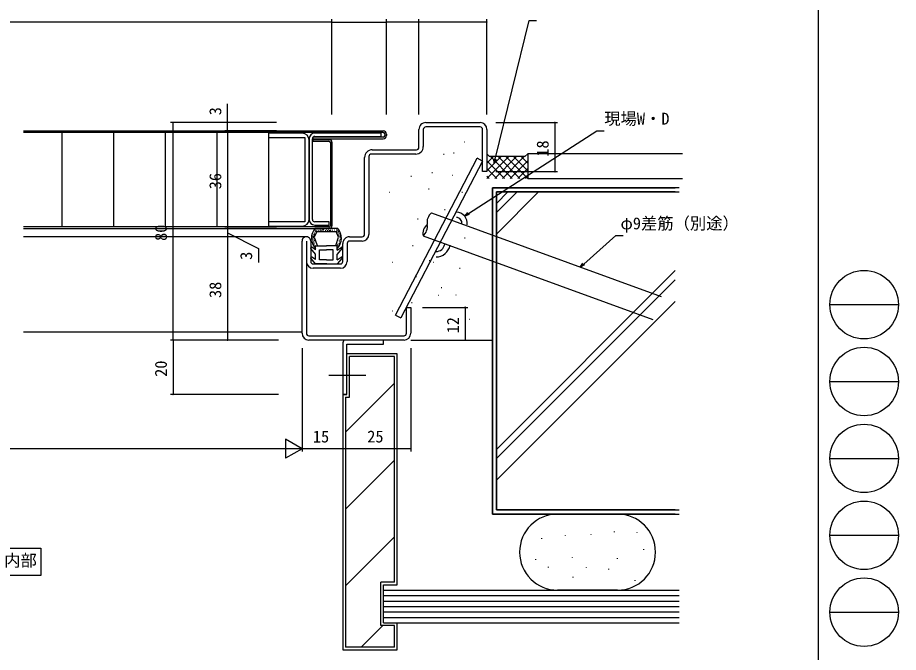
# Model space of a CAD drawing. Units: millimetres, scale not verified. Extents: x -567 to 567, y -403 to 403.
# Drawn here: x 242.8 to 566.8, y -211.8 to 21.7 of the extents above; entities that cross this region are included whole.
import ezdxf
from ezdxf.enums import TextEntityAlignment as Align

# ---------------------------------------------------------------- set-up
doc = ezdxf.new("R2010")
doc.units = ezdxf.units.MM
doc.header["$LTSCALE"] = 2
for name, color, linetype in [('0-1_USER1', 3, 'Continuous'), ('0-2_YKK_11', 7, 'Continuous'), ('0-3_YKK_12', 2, 'Continuous'), ('0-4_YKK_13', 4, 'Continuous'), ('0-5_YKK_D', 6, 'Continuous'), ('0-6_YKK_ZWAK', 7, 'Continuous'), ('0-7_YSS_K', 3, 'Continuous')]:
    doc.layers.add(name, color=color, linetype=linetype)
doc.styles.add('ＭＳ ゴシック', font='')
doc.styles.get('ＭＳ ゴシック').set_extended_font_data('MS Gothic')

msp = doc.modelspace()

# ---------------------------------------------------------------- linework, layer by layer
at = {"layer": '0-1_USER1'}
msp.add_lwpolyline([(234.981, -183.501), (234.981, -173.501), (251.301, -173.501), (251.301, -183.501)], close=True, dxfattribs=at)
at = {"layer": '0-2_YKK_11'}
for p, q in [((390.414, -26.011), (390.414, -19.411)), ((392.014, -19.411), (392.014, -25.711)), ((392.914, -16.911), (412.914, -16.911)), ((412.914, -18.511), (392.914, -18.511)), ((350.014, -22.911), (350.014, -52.511)), ((350.014, -52.511), (350.014, -23.311)), ((351.214, -52.511), (351.214, -22.911)), ((389.214, -28.511), (372.914, -28.511)), ((373.214, -26.911), (389.514, -26.911)), ((370.414, -58.011), (370.414, -29.711)), ((372.014, -29.411), (372.014, -58.011)), ((347.414, -94.411), (347.414, -60.511)), ((349.014, -60.511), (349.014, -94.411)), ((350.614, -60.511), (350.614, -68.011)), ((362.414, -68.011), (362.414, -61.411)), ((364.014, -61.411), (364.014, -68.011)), ((364.914, -58.911), (369.514, -58.911)), ((369.514, -60.511), (364.914, -60.511)), ((351.514, -68.911), (361.514, -68.911)), ((361.514, -70.511), (351.514, -70.511)), ((349.914, -95.311), (384.914, -95.311)), ((384.914, -96.911), (349.914, -96.911))]:
    msp.add_line(p, q, dxfattribs=at)
for points in [[(415.414, -19.411), (415.414, -34.911), (413.814, -34.911), (413.814, -19.411)], [(347.514, -20.811), (335.014, -20.811), (335.014, -22.411), (348.414, -22.411)], [(348.414, -22.411), (348.414, -53.411), (335.014, -53.411), (335.014, -55.011), (347.514, -55.011)], [(352.114, -22.011), (376.514, -22.011), (376.514, -20.811), (352.114, -20.811)], [(352.114, -54.611), (357.364, -54.611), (357.364, -53.411), (352.114, -53.411)], [(385.814, -94.411), (385.814, -84.911), (387.414, -84.911), (387.414, -94.411)], [(362.414, -97.911), (362.414, -116.911), (363.914, -116.911), (363.914, -98.411), (377.414, -98.411), (377.414, -96.911), (363.414, -96.911)]]:
    msp.add_lwpolyline(points, dxfattribs=at)
for centre, radius, start, end in [((392.914, -19.411), 2.5, 89.99998, 180.00002), ((392.914, -19.411), 0.9, 89.99998, 180.00002), ((412.914, -19.411), 2.5, 0, 89.99998), ((412.914, -19.411), 0.9, 0, 89.99998), ((347.514, -23.311), 2.5, 0.00001, 89.99999), ((352.114, -22.911), 2.1, 90.00001, 179.99999), ((352.114, -22.911), 0.9, 90.00001, 179.99999), ((389.214, -25.711), 2.8, 270, 0), ((373.214, -29.711), 2.8, 89.99998, 180.00002), ((372.914, -29.411), 0.9, 89.99998, 180.00002), ((389.514, -26.011), 0.9, 270, 0), ((347.514, -52.511), 2.5, 270.00001, 359.99999), ((352.114, -52.511), 2.1, 180.00001, 269.99999), ((352.114, -52.511), 0.9, 180.00001, 269.99999), ((369.514, -58.011), 0.9, 270, 0), ((369.514, -58.011), 2.5, 270, 0), ((349.014, -60.511), 1.6, 0, 180.00054), ((364.914, -61.411), 2.5, 89.99998, 180.00002), ((364.914, -61.411), 0.9, 89.99998, 180.00002), ((351.514, -68.011), 2.5, 180.00002, 270), ((351.514, -68.011), 0.9, 180.00099, 270), ((361.514, -68.011), 0.9, 270, 0), ((361.514, -68.011), 2.5, 270, 0), ((349.914, -94.411), 2.5, 180.00002, 270), ((349.914, -94.411), 0.9, 180.00002, 270), ((363.414, -97.911), 1, 90, 180), ((384.914, -94.411), 0.9, 270, 0), ((384.914, -94.411), 2.5, 270, 0)]:
    msp.add_arc(centre, radius, start, end, dxfattribs=at)
at = {"layer": '0-3_YKK_12'}
for p, q in [((349.039, -58.911), (244.914, -58.911)), ((244.914, -93.911), (347.414, -93.911))]:
    msp.add_line(p, q, dxfattribs=at)
at = {"layer": '0-4_YKK_13'}
for p, q in [((244.914, -19.911), (377.214, -19.911)), ((377.314, -20.511), (244.914, -20.511)), ((259.014, -20.511), (259.014, -55.311)), ((278.014, -20.511), (278.014, -55.311)), ((297.014, -20.511), (297.014, -55.311)), ((316.014, -20.511), (316.014, -55.311)), ((335.014, -20.511), (335.014, -55.311)), ((377.814, -21.011), (377.814, -21.811)), ((378.414, -21.111), (378.414, -21.711)), ((351.414, -23.111), (357.414, -23.111)), ((357.814, -24.211), (357.814, -54.811)), ((358.414, -24.111), (358.414, -54.919)), ((381.76, -87.686), (411.774, -30.03)), ((413.814, -31.092), (383.8, -88.748)), ((413.814, -31.092), (411.774, -30.03)), ((357.314, -55.311), (244.914, -55.311)), ((244.914, -55.911), (357.414, -55.911)), ((351.601, -57.913), (351.801, -57.913)), ((351.816, -57.436), (352.016, -57.436)), ((351.84, -58.139), (352.04, -58.139)), ((351.875, -57.901), (352.075, -57.901)), ((360.625, -55.911), (352.14, -55.911)), ((352.15, -56.696), (352.35, -56.696)), ((352.341, -56.994), (352.541, -56.994)), ((352.4, -56.064), (352.6, -56.064)), ((352.496, -56.613), (352.696, -56.613)), ((352.863, -56.911), (359.902, -56.911)), ((353.176, -56.409), (353.376, -56.409)), ((353.462, -56.695), (353.662, -56.695)), ((353.909, -56.212), (354.109, -56.212)), ((354.177, -56.48), (354.377, -56.48)), ((354.624, -56.498), (354.824, -56.498)), ((354.981, -56.266), (355.181, -56.266)), ((355.249, -56.409), (355.449, -56.409)), ((355.91, -56.641), (356.11, -56.641)), ((356.25, -56.23), (356.45, -56.23)), ((356.697, -56.641), (356.897, -56.641)), ((356.983, -56.301), (357.183, -56.301)), ((357.376, -56.587), (357.576, -56.587)), ((357.805, -56.444), (358.005, -56.444)), ((358.395, -56.391), (358.595, -56.391)), ((358.466, -56.784), (358.666, -56.784)), ((359.306, -56.319), (359.506, -56.319)), ((359.987, -55.945), (360.187, -55.945)), ((360.11, -56.605), (360.31, -56.605)), ((360.178, -57.054), (360.378, -57.054)), ((360.297, -56.708), (360.497, -56.708)), ((360.416, -56.207), (360.616, -56.207)), ((360.583, -57.293), (360.783, -57.293)), ((360.715, -56.815), (360.915, -56.815)), ((360.774, -58.211), (360.974, -58.211)), ((360.989, -57.829), (361.189, -57.829)), ((351.1, -60.299), (351.3, -60.299)), ((351.291, -59.666), (351.491, -59.666)), ((351.303, -58.903), (351.503, -58.903)), ((351.434, -58.509), (351.634, -58.509)), ((351.47, -59.69), (351.67, -59.69)), ((351.506, -59.094), (351.706, -59.094)), ((351.632, -60.714), (351.832, -60.714)), ((351.637, -60.382), (351.837, -60.382)), ((351.678, -61.136), (351.878, -61.136)), ((351.708, -58.64), (351.908, -58.64)), ((351.737, -61.523), (351.937, -61.523)), ((351.863, -60.215), (352.063, -60.215)), ((360.605, -61.547), (360.805, -61.547)), ((360.941, -60.287), (361.141, -60.287)), ((361.086, -61.371), (361.286, -61.371)), ((361.144, -60.808), (361.344, -60.808)), ((361.192, -58.545), (361.392, -58.545)), ((361.216, -58.963), (361.416, -58.963)), ((361.347, -59.786), (361.547, -59.786)), ((361.502, -60.394), (361.702, -60.394)), ((361.514, -59.106), (361.714, -59.106)), ((361.55, -59.643), (361.75, -59.643)), ((352.383, -65.311), (350.638, -63.232)), ((352.383, -63.692), (351.035, -62.79)), ((352.066, -62.145), (352.266, -62.145)), ((352.383, -63.692), (352.383, -62.211)), ((352.383, -62.211), (356.383, -62.211)), ((360.383, -62.211), (356.383, -62.211)), ((358.883, -63.711), (356.383, -63.711)), ((358.883, -67.411), (358.883, -63.711)), ((360.305, -63.783), (361.751, -62.815)), ((360.312, -61.875), (360.512, -61.875)), ((360.383, -63.777), (360.383, -62.211)), ((360.465, -65.263), (362.148, -63.258)), ((360.664, -62.251), (360.864, -62.251)), ((352.383, -68.911), (350.638, -66.832)), ((352.383, -67.292), (351.035, -66.39)), ((352.383, -67.292), (352.383, -65.311)), ((356.383, -67.411), (353.883, -67.411)), ((356.383, -67.411), (358.883, -67.411)), ((360.305, -67.383), (361.751, -66.415)), ((360.383, -65.311), (360.465, -65.263)), ((360.383, -67.377), (360.383, -65.311)), ((360.465, -68.863), (362.148, -66.858)), ((356.478, -68.911), (352.383, -68.911)), ((356.478, -68.911), (360.383, -68.911)), ((360.383, -68.911), (360.465, -68.863)), ((381.76, -87.686), (383.801, -88.748)), ((370.887, -109.911), (357.279, -109.911))]:
    msp.add_line(p, q, dxfattribs=at)
for points in [[(377.314, -22.311), (351.414, -22.311), (351.414, -22.911), (377.214, -22.911)], [(351.414, -23.111), (351.414, -23.711), (357.314, -23.711)], [(352.863, -56.911), (351.901, -59.017), (352.807, -61.8)], [(359.958, -61.8), (360.864, -59.017), (359.902, -56.911)], [(353.883, -67.411), (353.883, -63.711), (356.383, -63.711)]]:
    msp.add_lwpolyline(points, dxfattribs=at)
for centre, radius, start, end in [((377.214, -21.111), 1.2, 0, 90), ((377.214, -21.711), 1.2, 270, 0), ((377.314, -21.011), 0.5, 0, 90), ((377.314, -21.811), 0.5, 270, 0), ((357.314, -24.211), 0.5, 0.00006, 90), ((357.414, -24.111), 1, 0, 90), ((357.314, -54.811), 0.5, 270, 0.00006), ((357.414, -54.911), 1, 270, 0), ((356.383, -59.411), 5.5, 140.48036, 223.34175), ((356.383, -59.411), 5.5, 316.65824, 39.51963), ((350.868, -63.039), 0.3, 56.21114, 220.00244), ((356.383, -59.411), 4.3, 213.7499, 220.62928), ((356.383, -59.411), 4.3, 319.37051, 326.2499), ((361.918, -63.065), 0.3, 319.99756, 123.78886), ((350.868, -66.639), 0.3, 56.21114, 220.00244), ((361.918, -66.665), 0.3, 319.99756, 123.78886)]:
    msp.add_arc(centre, radius, start, end, dxfattribs=at)
at = {"layer": '0-5_YKK_D'}
for p, q in [((358.414, 20.089), (100.414, 20.089)), ((358.414, 9.908), (358.414, 21.089)), ((358.414, -13.911), (358.414, 21.089)), ((358.414, 20.089), (378.414, 20.089)), ((378.414, -13.911), (378.414, 21.089)), ((378.414, -13.911), (378.414, 21.089)), ((390.414, 20.089), (378.414, 20.089)), ((390.414, -13.911), (390.414, 21.089)), ((390.414, -13.911), (390.414, 21.089)), ((415.414, 20.089), (390.414, 20.089)), ((415.414, -13.911), (415.414, 21.089)), ((338.029, -16.911), (299.014, -16.911)), ((300.014, -96.911), (300.014, -16.911)), ((338.029, -16.911), (319.014, -16.911)), ((418.687, -16.911), (441.414, -16.911)), ((440.414, -16.911), (440.414, -34.911)), ((338.029, -19.911), (319.014, -19.911)), ((338.029, -19.911), (319.014, -19.911)), ((320.014, -19.911), (320.014, -55.911)), ((418.687, -34.911), (441.414, -34.911)), ((338.029, -55.911), (319.014, -55.911)), ((338.029, -55.911), (319.014, -55.911)), ((320.014, -55.911), (320.014, -58.911)), ((338.029, -58.911), (319.014, -58.911)), ((338.029, -58.911), (319.014, -58.911)), ((320.014, -58.911), (320.014, -96.911)), ((391.665, -84.911), (408.414, -84.911)), ((407.414, -84.911), (407.414, -96.911)), ((338.029, -96.911), (299.014, -96.911)), ((338.796, -96.913), (299.014, -96.915)), ((300.014, -96.915), (300.015, -116.915)), ((338.029, -96.911), (319.014, -96.911)), ((396.622, -96.911), (408.414, -96.911)), ((347.414, -99.911), (347.414, -137.91)), ((347.414, -99.911), (347.414, -137.91)), ((387.414, -99.911), (387.416, -137.896)), ((338.796, -116.913), (299.015, -116.915)), ((362.414, -117.911), (362.415, -137.898)), ((362.414, -117.911), (362.414, -137.91)), ((347.414, -136.91), (341.352, -133.41)), ((341.352, -133.41), (341.352, -140.41)), ((340.414, -136.91), (118.414, -136.911)), ((347.414, -136.91), (335.29, -136.91)), ((347.414, -136.91), (341.352, -140.41)), ((362.414, -136.91), (347.414, -136.91)), ((387.416, -136.896), (362.415, -136.898))]:
    msp.add_line(p, q, dxfattribs=at)
for points in [[(418.015, -32.011), (418.421, -30.36), (430.961, 20.607), (433.661, 20.607)], [(320.014, -19.911), (320.014, -16.911), (320.014, -10.011)], [(407.229, -51.284), (408.659, -50.363), (455.862, -19.976), (458.562, -19.976)], [(418.863, -30.469), (418.015, -32.011), (417.979, -30.252)], [(408.905, -50.746), (407.229, -51.284), (408.412, -49.98)], [(320.014, -57.411), (331.368, -63.19), (331.368, -68.39)], [(449.722, -70.064), (450.995, -68.937), (462.797, -58.496), (465.497, -58.496)], [(451.297, -69.279), (449.722, -70.064), (450.693, -68.596)]]:
    msp.add_lwpolyline(points, dxfattribs=at)
for centre, start, end in [((358.414, 20.089), 0, 180), ((358.414, 20.089), 0, 180), ((358.414, 20.089), 180, 0), ((358.414, 20.089), 180, 0), ((378.414, 20.089), 0, 180), ((378.414, 20.089), 0, 180), ((378.414, 20.089), 180, 0), ((378.414, 20.089), 180, 0), ((390.414, 20.089), 0, 180), ((390.414, 20.089), 0, 180), ((390.414, 20.089), 180, 0), ((390.414, 20.089), 180, 0), ((415.414, 20.089), 0, 180), ((415.414, 20.089), 180, 0), ((300.014, -16.911), 90, 270), ((300.014, -16.911), 270, 90), ((320.014, -16.911), 90, 270), ((320.014, -16.911), 270, 90), ((440.414, -16.911), 90, 270), ((440.414, -16.911), 270, 90), ((320.014, -19.911), 90, 270), ((320.014, -19.911), 90, 270), ((320.014, -19.911), 270, 90), ((320.014, -19.911), 270, 90), ((440.414, -34.911), 90, 270), ((440.414, -34.911), 270, 90), ((320.014, -55.911), 90, 270), ((320.014, -55.911), 90, 270), ((320.014, -55.911), 270, 90), ((320.014, -55.911), 270, 90), ((320.014, -58.911), 90, 270), ((320.014, -58.911), 90, 270), ((320.014, -58.911), 270, 90), ((320.014, -58.911), 270, 90), ((407.414, -84.911), 90, 270), ((407.414, -84.911), 270, 90), ((300.014, -96.911), 90, 270), ((300.014, -96.915), 90.00283, 270.00283), ((300.014, -96.911), 270, 90), ((300.014, -96.915), 270.00283, 90.00283), ((320.014, -96.911), 90, 270), ((320.014, -96.911), 270, 90), ((407.414, -96.911), 90, 270), ((407.414, -96.911), 270, 90), ((300.015, -116.915), 90.00283, 270.00283), ((300.015, -116.915), 270.00283, 90.00283), ((362.414, -136.91), 0.00017, 180.00017), ((362.414, -136.91), 180.00017, 0.00017), ((362.415, -136.898), 0.00283, 180.00283), ((362.415, -136.898), 180.00283, 0.00283), ((387.416, -136.896), 0.00283, 180.00283), ((387.416, -136.896), 180.00283, 0.00283)]:
    msp.add_arc(centre, 0.106, start, end, dxfattribs=at)
at = {"layer": '0-6_YKK_ZWAK'}
for p, q in [((537.3, 399), (537.3, -351)), ((541.552, -83.88), (566.752, -83.88)), ((541.552, -112.16), (566.752, -112.16)), ((541.552, -140.44), (566.752, -140.44)), ((541.552, -168.72), (566.752, -168.72)), ((541.552, -197), (566.752, -197))]:
    msp.add_line(p, q, dxfattribs=at)
for centre in [(554.152, -83.88), (554.152, -112.16), (554.152, -140.44), (554.152, -168.72), (554.152, -197)]:
    msp.add_circle(centre, 12.6, dxfattribs=at)
at = {"layer": '0-7_YSS_K'}
for p, q in [((406.99, -24.013), (407.19, -24.013)), ((399.455, -28.493), (399.655, -28.493)), ((403.121, -28.086), (403.321, -28.086)), ((415.414, -28.411), (416.414, -29.411)), ((430.414, -28.411), (429.414, -29.411)), ((415.414, -37.44), (423.444, -29.411)), ((415.414, -34.612), (420.615, -29.411)), ((415.414, -31.783), (417.787, -29.411)), ((415.414, -30.925), (421.899, -37.411)), ((429.414, -29.411), (416.414, -29.411)), ((416.728, -29.411), (424.728, -37.411)), ((418.272, -37.411), (426.272, -29.411)), ((419.556, -29.411), (427.556, -37.411)), ((421.1, -37.411), (429.1, -29.411)), ((422.385, -29.411), (430.414, -37.44)), ((423.929, -37.411), (430.414, -30.925)), ((425.213, -29.411), (430.414, -34.612)), ((428.042, -29.411), (430.414, -31.783)), ((395.199, -35.224), (395.399, -35.224)), ((415.414, -33.754), (419.071, -37.411)), ((426.757, -37.411), (430.414, -33.754)), ((387.461, -36.65), (387.661, -36.65)), ((402.713, -36.231), (402.913, -36.231)), ((415.414, -36.582), (416.243, -37.411)), ((429.586, -37.411), (430.414, -36.582)), ((430.414, -37.411), (487.3, -37.411)), ((393.957, -41.323), (394.157, -41.323)), ((486.17, -40.911), (417.414, -40.911)), ((417.414, -40.911), (417.414, -160.911)), ((379.519, -42.555), (379.719, -42.555)), ((406.175, -42.544), (406.375, -42.544)), ((418.914, -42.411), (486.17, -42.411)), ((418.914, -159.411), (418.914, -42.411)), ((418.914, -46.616), (423.119, -42.411)), ((418.914, -50.01), (426.513, -42.411)), ((418.914, -57.929), (434.433, -42.411)), ((394.985, -50.141), (479.555, -80.922)), ((399.862, -48.857), (400.062, -48.857)), ((389.904, -52.33), (390.104, -52.33)), ((391.906, -58.598), (476.476, -89.379)), ((407.194, -59.243), (407.394, -59.243)), ((388.072, -62.105), (388.272, -62.105)), ((394.181, -67.604), (394.381, -67.604)), ((380.537, -68.215), (380.737, -68.215)), ((395.586, -68.204), (395.786, -68.204)), ((405.361, -70.444), (405.561, -70.444)), ((389.294, -73.51), (389.494, -73.51)), ((418.914, -137.125), (484.67, -71.369)), ((398.64, -77.571), (398.84, -77.571)), ((418.914, -140.52), (484.67, -74.763)), ((397.439, -80.434), (397.639, -80.434)), ((403.935, -80.219), (404.135, -80.219)), ((387.664, -83.081), (387.864, -83.081)), ((418.914, -148.439), (484.67, -82.683)), ((380.537, -86.136), (380.737, -86.136)), ((408.823, -89.179), (409.023, -89.179)), ((387.414, -96.91), (417.414, -96.91)), ((382.414, -101.914), (363.914, -101.914)), ((363.914, -116.911), (363.914, -101.914)), ((381.414, -102.914), (364.914, -102.914)), ((381.414, -185.914), (381.414, -102.914)), ((382.414, -186.914), (382.414, -101.914)), ((363.414, -130.777), (381.414, -112.777)), ((363.914, -116.911), (362.414, -116.911)), ((363.414, -117.914), (363.414, -209.914)), ((363.414, -159.061), (381.414, -141.061)), ((417.414, -160.911), (486.17, -160.911)), ((418.914, -159.411), (486.17, -159.411)), ((441.418, -160.911), (463.418, -160.911)), ((453.65, -168.402), (453.65, -168.602)), ((462.27, -167.346), (462.27, -167.546)), ((470.538, -167.522), (470.538, -167.722)), ((363.414, -187.345), (381.414, -169.345)), ((435.53, -169.809), (435.53, -170.009)), ((444.15, -168.753), (444.15, -168.953)), ((473.001, -173.855), (473.001, -174.055)), ((433.243, -177.549), (433.243, -177.749)), ((446.789, -176.846), (446.789, -177.046)), ((463.325, -177.198), (463.325, -177.398)), ((437.993, -180.364), (437.993, -180.564)), ((451.89, -180.54), (451.89, -180.74)), ((460.159, -181.068), (460.159, -181.268)), ((446.965, -184.059), (446.965, -184.259)), ((376.414, -201.914), (376.414, -185.914)), ((381.414, -185.914), (376.414, -185.914)), ((469.834, -185.29), (469.834, -185.49)), ((377.414, -188.914), (486.17, -188.914)), ((377.414, -190.914), (486.17, -190.914)), ((463.418, -188.911), (441.418, -188.911)), ((377.414, -192.914), (486.17, -192.914)), ((377.414, -194.914), (486.17, -194.914)), ((377.414, -196.914), (486.17, -196.914)), ((377.414, -198.914), (486.17, -198.914)), ((369.13, -209.914), (377.13, -201.914)), ((381.414, -201.914), (376.414, -201.914)), ((377.414, -200.914), (486.17, -200.914)), ((377.414, -200.914), (382.414, -200.914)), ((381.414, -209.914), (381.414, -201.914)), ((381.414, -209.914), (363.414, -209.914))]:
    msp.add_line(p, q, dxfattribs=at)
for points in [[(487.3, -28.411), (430.414, -28.411), (430.414, -37.411)], [(484.67, -40.911), (417.414, -40.911), (417.414, -160.911), (484.67, -160.911)], [(484.67, -160.911), (417.414, -160.911), (417.414, -40.911), (484.67, -40.911)], [(484.67, -42.411), (418.914, -42.411), (418.914, -159.411), (484.67, -159.411)], [(484.67, -159.411), (418.914, -159.411), (418.914, -42.411), (484.67, -42.411)], [(363.414, -117.914), (364.914, -117.914), (364.914, -102.914)], [(362.414, -116.911), (362.414, -210.914), (382.414, -210.914), (382.414, -200.914)], [(377.414, -200.914), (377.414, -186.914), (382.414, -186.914)]]:
    msp.add_lwpolyline(points, dxfattribs=at)
for centre, radius, start, end in [((397.877, -53.588), 4.5, 130.00002, 189.99998), ((404.181, -53.841), 3.979, 350.00007, 90), ((404.181, -53.841), 2.024, 350.00007, 90), ((396.338, -57.817), 4.5, 129.99998, 190.00002), ((389.014, -55.151), 4.5, 309.99998, 10.00002), ((396.699, -61.116), 3.217, 270, 350.00007), ((396.699, -61.116), 5.213, 270, 350.00007), ((441.418, -174.911), 14, 90, 270), ((463.418, -174.911), 14, 270, 90)]:
    msp.add_arc(centre, radius, start, end, dxfattribs=at)

# ---------------------------------------------------------------- texts
at = {"layer": '0-1_USER1', "style": 'ＭＳ ゴシック'}
msp.add_text('内部', height=4.399, dxfattribs=at).set_placement((237.861, -181.501), align=Align.BOTTOM_LEFT)
at = {"layer": '0-5_YKK_D', "style": 'ＭＳ ゴシック'}
for s, rotation, p in [('3', 90, (319.014, -14.211)), ('18', 90, (439.414, -29.431)), ('36', 90, (319.014, -41.431)), ('80', 90, (299.014, -60.431)), ('3', 90, (330.368, -67.39)), ('38', 90, (319.014, -81.431)), ('12', 90, (406.414, -94.431)), ('20', 90.003, (299.014, -110.429)), ('25', 0.003, (371.396, -135.897))]:
    msp.add_text(s, height=4.399, rotation=rotation, dxfattribs=at).set_placement(p, align=Align.BOTTOM_LEFT)
for s, p in [('現場W・D', (458.562, -18.976)), ('φ9差筋（別途）', (464.537, -57.496)), ('15', (351.394, -135.91))]:
    msp.add_text(s, height=4.399, dxfattribs=at).set_placement(p, align=Align.BOTTOM_LEFT)

doc.saveas('drawing.dxf')
